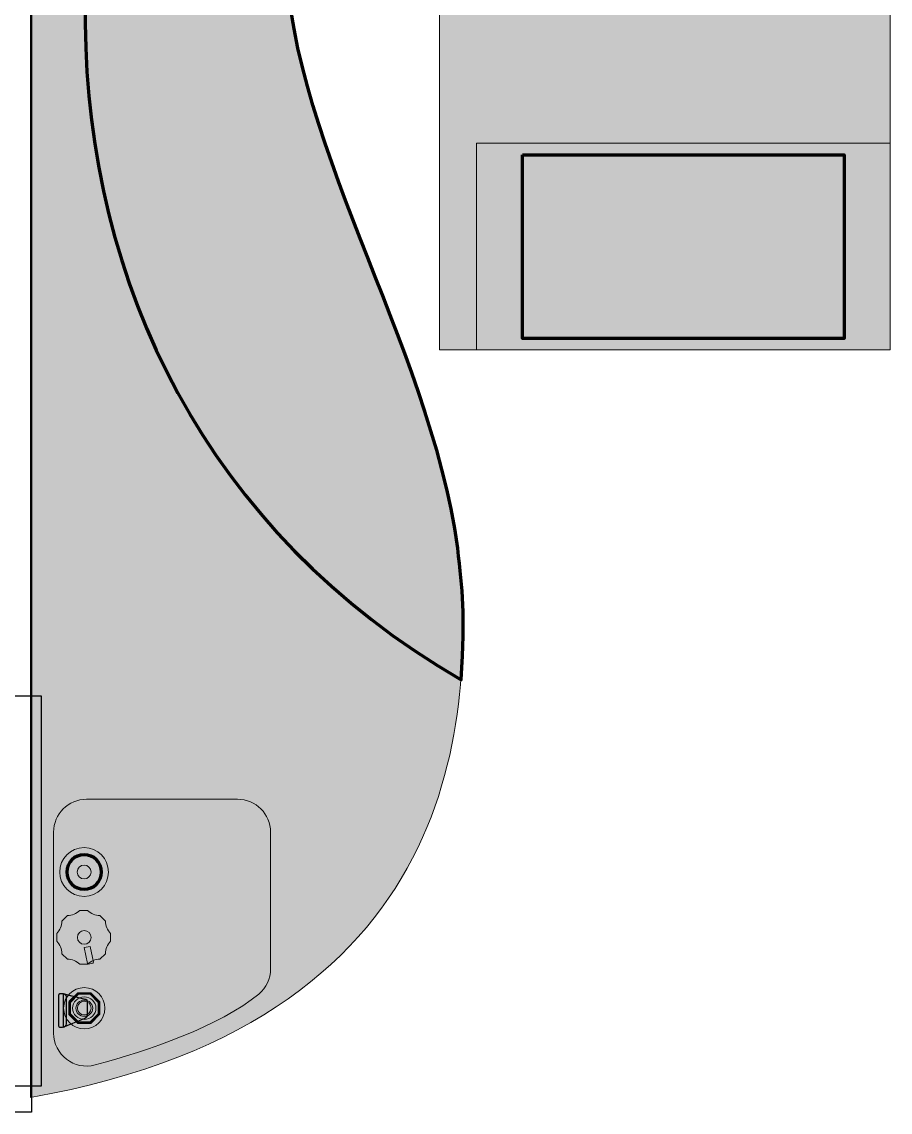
# Model space of a CAD drawing. Header units: millimetres. Extents: x -1358 to 1584, y -714 to 655.
# Drawn here: x 602.9 to 791.8, y -713.7 to -476.3 of the extents above; entities that cross this region are included whole.
import ezdxf

# ---------------------------------------------------------------- set-up
doc = ezdxf.new("R2010")
doc.units = ezdxf.units.MM
doc.header["$MEASUREMENT"] = 0
doc.layers.add('finished guitar', color=7, linetype='Continuous')
picture_1 = doc.add_image_def('image5.png', size_in_pixel=(301, 1088))
picture_2 = doc.add_image_def('image6.png', size_in_pixel=(313, 241))
picture_3 = doc.add_image_def('image7.png', size_in_pixel=(242, 171))

# ---------------------------------------------------------------- blocks, each defined once
blk = doc.blocks.new('block 169')
at = {"layer": 'finished guitar'}
image = blk.add_image(picture_1, insert=(498.83, -713.67), size_in_units=(106.19, 383.82), dxfattribs=at)
blk = doc.blocks.new('block 168')
at = {"layer": 'finished guitar'}
blk.add_blockref('block 169', (0, 0), dxfattribs=at)
blk = doc.blocks.new('block 201')
at = {"layer": 'finished guitar', "true_color": 0x031ca6}
h = blk.add_hatch(color=164, dxfattribs=at)
edge = h.paths.add_edge_path()
edge.add_spline(control_points=[(697.75, -590.86), (691.43, -545.06), (660.08, -501.66), (660.03, -456.98), (658.19, -423.8), (695.55, -372.62), (682.2, -311.02), (676.4, -291.04), (671.25, -282.11), (660.08, -275.31), (657.72, -275.4), (658.33, -284.19), (658.2, -290.18), (656.62, -355.69), (628.49, -381.18), (604.83, -381.18), (604.83, -381.18), (604.83, -710.48), (604.83, -710.48), (702.11, -693.18), (701.11, -622.74), (697.75, -590.86)], knot_values=[0, 0, 0, 0, 1, 1, 1, 2, 2, 2, 3, 3, 3, 4, 4, 4, 5, 5, 5, 6, 6, 6, 7, 7, 7, 7], degree=3, periodic=1)
at = {"layer": 'finished guitar', "lineweight": 0}
blk.add_open_spline([(697.75, -590.86), (691.43, -545.06), (660.08, -501.66), (660.03, -456.98), (658.19, -423.8), (695.55, -372.62), (682.2, -311.02), (676.4, -291.04), (671.25, -282.11), (660.08, -275.31), (657.72, -275.4), (658.33, -284.19), (658.2, -290.18), (656.62, -355.69), (628.49, -381.18), (604.83, -381.18), (604.83, -381.18), (604.83, -710.48), (604.83, -710.48), (702.11, -693.18), (701.11, -622.74), (697.75, -590.86)], degree=3, knots=[0, 0, 0, 0, 1, 1, 1, 2, 2, 2, 3, 3, 3, 4, 4, 4, 5, 5, 5, 6, 6, 6, 7, 7, 7, 7], dxfattribs=at)
blk = doc.blocks.new('block 200')
at = {"layer": 'finished guitar'}
blk.add_blockref('block 201', (0, 0), dxfattribs=at)
blk = doc.blocks.new('block 202')
at = {"layer": 'finished guitar', "true_color": 0x031ca6}
for points in [[(791.81, -473.8), (701.81, -473.8), (701.81, -428.8), (791.81, -428.8)], [(711.81, -432), (781.81, -432), (781.81, -472), (711.81, -472)], [(791.81, -547.73), (701.81, -547.73), (701.81, -502.73), (791.81, -502.73)], [(711.81, -505.23), (781.81, -505.23), (781.81, -545.23), (711.81, -545.23)]]:
    blk.add_hatch(color=164, dxfattribs=at).paths.add_polyline_path(points)
at = {"layer": 'finished guitar', "lineweight": 0}
for points in [[(791.81, -473.8), (701.81, -473.8), (701.81, -428.8), (791.81, -428.8), (791.81, -473.8)], [(791.81, -547.73), (701.81, -547.73), (701.81, -502.73), (791.81, -502.73), (791.81, -547.73)]]:
    blk.add_lwpolyline(points, dxfattribs=at)
at = {"layer": 'finished guitar', "color": 7, "lineweight": 35, "true_color": 0xffffff}
blk.add_lwpolyline([(711.81, -432), (781.81, -432), (781.81, -472), (711.81, -472), (711.81, -432)], dxfattribs=at)
at = {"layer": 'finished guitar', "color": 7, "lineweight": 70, "true_color": 0xffffff}
blk.add_lwpolyline([(711.81, -505.23), (781.81, -505.23), (781.81, -545.23), (711.81, -545.23), (711.81, -505.23)], dxfattribs=at)
blk = doc.blocks.new('block 199')
at = {"layer": 'finished guitar', "true_color": 0x191919}
h = blk.add_hatch(color=179, dxfattribs=at)
edge = h.paths.add_edge_path()
edge.add_spline(control_points=[(683.96, -321.14), (691.69, -381.71), (658.35, -426.73), (660.03, -456.98), (660.08, -501.66), (691.43, -545.06), (697.75, -590.86), (698.76, -600.44), (699.42, -604.6), (698.49, -619.53), (586.83, -554.98), (596.83, -402.58), (683.96, -321.14)], knot_values=[0, 0, 0, 0, 1, 1, 1, 2, 2, 2, 3, 3, 3, 4, 4, 4, 4], degree=3, periodic=1)
at = {"layer": 'finished guitar', "true_color": 0x031ca6}
blk.add_hatch(color=164, dxfattribs=at).paths.add_polyline_path([(791.81, -547.73), (693.81, -547.73), (693.81, -428.8), (791.81, -428.8)])
at = {"layer": 'finished guitar', "true_color": 0x191919}
h = blk.add_hatch(color=179, dxfattribs=at)
edge = h.paths.add_edge_path()
edge.add_spline(control_points=[(649.85, -645.53), (649.85, -645.53), (617.01, -645.53), (617.01, -645.53), (613.04, -645.53), (609.83, -648.74), (609.83, -652.7), (609.83, -652.7), (609.83, -696.45), (609.83, -696.45), (609.83, -701.17), (614.31, -704.59), (618.87, -703.38), (630.35, -700.31), (645.99, -694.96), (654.48, -687.94), (656.11, -686.6), (657.02, -684.58), (657.02, -682.47), (657.02, -682.47), (657.02, -652.7), (657.02, -652.7), (657.02, -648.74), (653.81, -645.53), (649.85, -645.53)], knot_values=[0, 0, 0, 0, 1, 1, 1, 2, 2, 2, 3, 3, 3, 4, 4, 4, 5, 5, 5, 6, 6, 6, 7, 7, 7, 8, 8, 8, 8], degree=3, periodic=1)
at = {"layer": 'finished guitar', "true_color": 0x000000}
h = blk.add_hatch(color=178, dxfattribs=at)
edge = h.paths.add_edge_path()
edge.add_spline(control_points=[(614.97, -661.38), (614.97, -662.21), (615.64, -662.88), (616.47, -662.88), (617.29, -662.88), (617.97, -662.21), (617.97, -661.38), (617.97, -660.55), (617.29, -659.88), (616.47, -659.88), (615.64, -659.88), (614.97, -660.55), (614.97, -661.38)], knot_values=[0, 0, 0, 0, 1, 1, 1, 2, 2, 2, 3, 3, 3, 4, 4, 4, 4], degree=3, periodic=1)
h = blk.add_hatch(color=178, dxfattribs=at)
edge = h.paths.add_edge_path()
edge.add_spline(control_points=[(615.01, -675.61), (615.01, -676.44), (615.68, -677.11), (616.51, -677.11), (617.33, -677.11), (618.01, -676.44), (618.01, -675.61), (618.01, -674.78), (617.33, -674.11), (616.51, -674.11), (615.68, -674.11), (615.01, -674.78), (615.01, -675.61)], knot_values=[0, 0, 0, 0, 1, 1, 1, 2, 2, 2, 3, 3, 3, 4, 4, 4, 4], degree=3, periodic=1)
h = blk.add_hatch(color=178, dxfattribs=at)
edge = h.paths.add_edge_path()
edge.add_spline(control_points=[(615.01, -691.01), (615.01, -691.84), (615.68, -692.51), (616.51, -692.51), (617.33, -692.51), (618.01, -691.84), (618.01, -691.01), (618.01, -690.18), (617.33, -689.51), (616.51, -689.51), (615.68, -689.51), (615.01, -690.18), (615.01, -691.01)], knot_values=[0, 0, 0, 0, 1, 1, 1, 2, 2, 2, 3, 3, 3, 4, 4, 4, 4], degree=3, periodic=1)
at = {"layer": 'finished guitar', "lineweight": 0}
blk.add_lwpolyline([(791.81, -547.73), (693.81, -547.73), (693.81, -428.8), (791.81, -428.8), (791.81, -547.73)], dxfattribs=at)
at = {"layer": 'finished guitar', "color": 7, "lineweight": 18, "true_color": 0xffffff}
blk.add_lwpolyline([(610.66, -709.35), (610.66, -709.35)], dxfattribs=at)
at = {"layer": 'finished guitar', "color": 7, "lineweight": 70, "true_color": 0xffffff}
blk.add_open_spline([(683.96, -321.14), (691.69, -381.71), (658.35, -426.73), (660.03, -456.98), (660.08, -501.66), (691.43, -545.06), (697.75, -590.86), (698.76, -600.44), (699.42, -604.6), (698.49, -619.53), (586.83, -554.98), (596.83, -402.58), (683.96, -321.14)], degree=3, knots=[0, 0, 0, 0, 1, 1, 1, 2, 2, 2, 3, 3, 3, 4, 4, 4, 4], dxfattribs=at)
at = {"layer": 'finished guitar', "lineweight": 0}
for points, knots in [([(649.85, -645.53), (649.85, -645.53), (617.01, -645.53), (617.01, -645.53), (613.04, -645.53), (609.83, -648.74), (609.83, -652.7), (609.83, -652.7), (609.83, -696.45), (609.83, -696.45), (609.83, -701.17), (614.31, -704.59), (618.87, -703.38), (630.35, -700.31), (645.99, -694.96), (654.48, -687.94), (656.11, -686.6), (657.02, -684.58), (657.02, -682.47), (657.02, -682.47), (657.02, -652.7), (657.02, -652.7), (657.02, -648.74), (653.81, -645.53), (649.85, -645.53)], [0, 0, 0, 0, 1, 1, 1, 2, 2, 2, 3, 3, 3, 4, 4, 4, 5, 5, 5, 6, 6, 6, 7, 7, 7, 8, 8, 8, 8]), ([(614.97, -661.38), (614.97, -662.21), (615.64, -662.88), (616.47, -662.88), (617.29, -662.88), (617.97, -662.21), (617.97, -661.38), (617.97, -660.55), (617.29, -659.88), (616.47, -659.88), (615.64, -659.88), (614.97, -660.55), (614.97, -661.38)], [0, 0, 0, 0, 1, 1, 1, 2, 2, 2, 3, 3, 3, 4, 4, 4, 4]), ([(615.01, -675.61), (615.01, -676.44), (615.68, -677.11), (616.51, -677.11), (617.33, -677.11), (618.01, -676.44), (618.01, -675.61), (618.01, -674.78), (617.33, -674.11), (616.51, -674.11), (615.68, -674.11), (615.01, -674.78), (615.01, -675.61)], [0, 0, 0, 0, 1, 1, 1, 2, 2, 2, 3, 3, 3, 4, 4, 4, 4]), ([(615.01, -691.01), (615.01, -691.84), (615.68, -692.51), (616.51, -692.51), (617.33, -692.51), (618.01, -691.84), (618.01, -691.01), (618.01, -690.18), (617.33, -689.51), (616.51, -689.51), (615.68, -689.51), (615.01, -690.18), (615.01, -691.01)], [0, 0, 0, 0, 1, 1, 1, 2, 2, 2, 3, 3, 3, 4, 4, 4, 4])]:
    blk.add_open_spline(points, degree=3, knots=knots, dxfattribs=at)
at = {"layer": 'finished guitar'}
for name in ['block 200', 'block 202']:
    blk.add_blockref(name, (0, 0), dxfattribs=at)
blk = doc.blocks.new('block 210')
at = {"layer": 'finished guitar', "true_color": 0x000033}
h = blk.add_hatch(color=178, dxfattribs=at)
h.dxf.hatch_style = 2
h.paths.add_polyline_path([(594.33, -635.53), (509.33, -635.53), (509.33, -695.53), (594.33, -695.53)])
h.paths.add_polyline_path([(593.65, -636.21), (593.65, -694.85), (510.01, -694.85), (510.01, -636.21)])
h = blk.add_hatch(color=178, dxfattribs=at)
h.dxf.hatch_style = 2
h.paths.add_polyline_path([(509.67, -695.19), (509.67, -635.87), (593.99, -635.87), (593.99, -695.19)])
at = {"layer": 'finished guitar', "lineweight": 0}
for points in [[(594.33, -635.53), (509.33, -635.53), (509.33, -695.53), (594.33, -695.53), (594.33, -635.53), (594.33, -635.53)], [(509.67, -695.19), (509.67, -635.87), (593.99, -635.87), (593.99, -695.19), (509.67, -695.19)], [(593.65, -636.21), (593.65, -694.85), (510.01, -694.85), (510.01, -636.21), (593.65, -636.21)]]:
    blk.add_lwpolyline(points, dxfattribs=at)
blk = doc.blocks.new('block 211')
at = {"layer": 'finished guitar'}
image = blk.add_image(picture_2, insert=(496.71, -708.02), size_in_units=(110.42, 85.02), dxfattribs=at)
blk = doc.blocks.new('block 212')
at = {"layer": 'finished guitar'}
image = blk.add_image(picture_3, insert=(509.06, -695.68), size_in_units=(85.37, 60.32), dxfattribs=at)
blk = doc.blocks.new('block 209')
at = {"layer": 'finished guitar'}
for name in ['block 211', 'block 212', 'block 210']:
    blk.add_blockref(name, (0, 0), dxfattribs=at)
blk = doc.blocks.new('block 214')
at = {"layer": 'finished guitar', "true_color": 0x191919}
h = blk.add_hatch(color=179, dxfattribs=at)
edge = h.paths.add_edge_path()
edge.add_spline(control_points=[(615.52, -669.74), (615.52, -669.74), (617.22, -669.74), (617.22, -669.74), (617.94, -670.45), (618.91, -670.86), (619.92, -670.86), (619.92, -670.86), (621.12, -672.06), (621.12, -672.06), (621.12, -673.07), (621.53, -674.04), (622.24, -674.76), (622.24, -674.76), (622.24, -676.46), (622.24, -676.46), (621.53, -677.18), (621.12, -678.14), (621.12, -679.16), (621.12, -679.16), (619.92, -680.36), (619.92, -680.36), (618.91, -680.36), (617.94, -680.76), (617.22, -681.48), (617.22, -681.48), (615.52, -681.48), (615.52, -681.48), (614.8, -680.76), (613.84, -680.36), (612.82, -680.36), (612.82, -680.36), (611.62, -679.16), (611.62, -679.16), (611.62, -678.14), (611.22, -677.18), (610.5, -676.46), (610.5, -676.46), (610.5, -674.76), (610.5, -674.76), (611.22, -674.04), (611.62, -673.07), (611.62, -672.06), (611.62, -672.06), (612.82, -670.86), (612.82, -670.86), (613.84, -670.86), (614.8, -670.45), (615.52, -669.74)], knot_values=[0, 0, 0, 0, 1, 1, 1, 2, 2, 2, 3, 3, 3, 4, 4, 4, 5, 5, 5, 6, 6, 6, 7, 7, 7, 8, 8, 8, 9, 9, 9, 10, 10, 10, 11, 11, 11, 12, 12, 12, 13, 13, 13, 14, 14, 14, 15, 15, 15, 16, 16, 16, 16], degree=3, periodic=1)
at = {"layer": 'finished guitar', "true_color": 0x000000}
h = blk.add_hatch(color=178, dxfattribs=at)
edge = h.paths.add_edge_path()
edge.add_spline(control_points=[(617.78, -677.58), (617.78, -677.58), (618.49, -681.02), (618.49, -681.02), (618.51, -681.11), (618.45, -681.2), (618.36, -681.22), (618.36, -681.22), (617.36, -681.42), (617.36, -681.42), (617.28, -681.44), (617.2, -681.39), (617.18, -681.31), (617.18, -681.31), (616.47, -677.85), (616.47, -677.85), (616.47, -677.85), (617.78, -677.58), (617.78, -677.58)], knot_values=[0, 0, 0, 0, 1, 1, 1, 2, 2, 2, 3, 3, 3, 4, 4, 4, 5, 5, 5, 6, 6, 6, 6], degree=3, periodic=1)
at = {"layer": 'finished guitar', "lineweight": 0}
for points, knots in [([(615.52, -669.74), (615.52, -669.74), (617.22, -669.74), (617.22, -669.74), (617.94, -670.45), (618.91, -670.86), (619.92, -670.86), (619.92, -670.86), (621.12, -672.06), (621.12, -672.06), (621.12, -673.07), (621.53, -674.04), (622.24, -674.76), (622.24, -674.76), (622.24, -676.46), (622.24, -676.46), (621.53, -677.18), (621.12, -678.14), (621.12, -679.16), (621.12, -679.16), (619.92, -680.36), (619.92, -680.36), (618.91, -680.36), (617.94, -680.76), (617.22, -681.48), (617.22, -681.48), (615.52, -681.48), (615.52, -681.48), (614.8, -680.76), (613.84, -680.36), (612.82, -680.36), (612.82, -680.36), (611.62, -679.16), (611.62, -679.16), (611.62, -678.14), (611.22, -677.18), (610.5, -676.46), (610.5, -676.46), (610.5, -674.76), (610.5, -674.76), (611.22, -674.04), (611.62, -673.07), (611.62, -672.06), (611.62, -672.06), (612.82, -670.86), (612.82, -670.86), (613.84, -670.86), (614.8, -670.45), (615.52, -669.74)], [0, 0, 0, 0, 1, 1, 1, 2, 2, 2, 3, 3, 3, 4, 4, 4, 5, 5, 5, 6, 6, 6, 7, 7, 7, 8, 8, 8, 9, 9, 9, 10, 10, 10, 11, 11, 11, 12, 12, 12, 13, 13, 13, 14, 14, 14, 15, 15, 15, 16, 16, 16, 16]), ([(617.78, -677.58), (617.78, -677.58), (618.49, -681.02), (618.49, -681.02), (618.51, -681.11), (618.45, -681.2), (618.36, -681.22), (618.36, -681.22), (617.36, -681.42), (617.36, -681.42), (617.28, -681.44), (617.2, -681.39), (617.18, -681.31), (617.18, -681.31), (616.47, -677.85), (616.47, -677.85), (616.47, -677.85), (617.78, -677.58), (617.78, -677.58)], [0, 0, 0, 0, 1, 1, 1, 2, 2, 2, 3, 3, 3, 4, 4, 4, 5, 5, 5, 6, 6, 6, 6])]:
    blk.add_open_spline(points, degree=3, knots=knots, dxfattribs=at)
blk = doc.blocks.new('block 215')
at = {"layer": 'finished guitar', "true_color": 0x191919}
h = blk.add_hatch(color=179, dxfattribs=at)
edge = h.paths.add_edge_path()
edge.add_spline(control_points=[(621.77, -661.38), (621.77, -664.31), (619.4, -666.68), (616.47, -666.68), (613.54, -666.68), (611.16, -664.31), (611.16, -661.38), (611.16, -658.45), (613.54, -656.07), (616.47, -656.07), (619.4, -656.07), (621.77, -658.45), (621.77, -661.38)], knot_values=[0, 0, 0, 0, 1, 1, 1, 2, 2, 2, 3, 3, 3, 4, 4, 4, 4], degree=3, periodic=1)
h = blk.add_hatch(color=179, dxfattribs=at)
edge = h.paths.add_edge_path()
edge.add_spline(control_points=[(620.24, -661.38), (620.24, -663.46), (618.55, -665.15), (616.47, -665.15), (614.38, -665.15), (612.7, -663.46), (612.7, -661.38), (612.7, -659.3), (614.38, -657.61), (616.47, -657.61), (618.55, -657.61), (620.24, -659.3), (620.24, -661.38)], knot_values=[0, 0, 0, 0, 1, 1, 1, 2, 2, 2, 3, 3, 3, 4, 4, 4, 4], degree=3, periodic=1)
at = {"layer": 'finished guitar', "lineweight": 0}
blk.add_open_spline([(621.77, -661.38), (621.77, -664.31), (619.4, -666.68), (616.47, -666.68), (613.54, -666.68), (611.16, -664.31), (611.16, -661.38), (611.16, -658.45), (613.54, -656.07), (616.47, -656.07), (619.4, -656.07), (621.77, -658.45), (621.77, -661.38)], degree=3, knots=[0, 0, 0, 0, 1, 1, 1, 2, 2, 2, 3, 3, 3, 4, 4, 4, 4], dxfattribs=at)
at = {"layer": 'finished guitar', "color": 7, "lineweight": 70, "true_color": 0xffffff}
blk.add_open_spline([(620.24, -661.38), (620.24, -663.46), (618.55, -665.15), (616.47, -665.15), (614.38, -665.15), (612.7, -663.46), (612.7, -661.38), (612.7, -659.3), (614.38, -657.61), (616.47, -657.61), (618.55, -657.61), (620.24, -659.3), (620.24, -661.38)], degree=3, knots=[0, 0, 0, 0, 1, 1, 1, 2, 2, 2, 3, 3, 3, 4, 4, 4, 4], dxfattribs=at)
blk = doc.blocks.new('block 217')
at = {"layer": 'finished guitar', "true_color": 0xffffff}
h = blk.add_hatch(color=7, dxfattribs=at)
h.dxf.hatch_style = 2
h.paths.add_polyline_path([(617.9, -687.65), (617.75, -687.65), (615.26, -687.65), (615.11, -687.65), (615.01, -687.75), (613.24, -689.51), (613.14, -689.62), (613.14, -689.76), (613.14, -692.26), (613.14, -692.4), (613.24, -692.51), (615.01, -694.27), (615.11, -694.37), (615.26, -694.37), (617.75, -694.37), (617.9, -694.37), (618, -694.27), (619.77, -692.51), (619.87, -692.4), (619.87, -692.26), (619.87, -689.76), (619.87, -689.62), (619.77, -689.51), (618, -687.75)])
h.paths.add_polyline_path([(617.75, -688), (619.52, -689.76), (619.52, -692.26), (617.75, -694.02), (615.26, -694.02), (613.49, -692.26), (613.49, -689.76), (615.26, -688)])
at = {"layer": 'finished guitar', "true_color": 0xcc0000}
blk.add_hatch(color=12, dxfattribs=at).paths.add_polyline_path([(615.18, -694.2), (613.32, -692.33), (613.32, -689.69), (615.18, -687.82), (617.83, -687.82), (619.69, -689.69), (619.69, -692.33), (617.83, -694.2)])
at = {"layer": 'finished guitar', "lineweight": 0}
for points in [[(617.9, -687.65), (617.75, -687.65), (615.26, -687.65), (615.11, -687.65), (615.01, -687.75), (613.24, -689.51), (613.14, -689.62), (613.14, -689.76), (613.14, -692.26), (613.14, -692.4), (613.24, -692.51), (615.01, -694.27), (615.11, -694.37), (615.26, -694.37), (617.75, -694.37), (617.9, -694.37), (618, -694.27), (619.77, -692.51), (619.87, -692.4), (619.87, -692.26), (619.87, -689.76), (619.87, -689.62), (619.77, -689.51), (618, -687.75), (617.9, -687.65), (617.9, -687.65)], [(615.18, -694.2), (613.32, -692.33), (613.32, -689.69), (615.18, -687.82), (617.83, -687.82), (619.69, -689.69), (619.69, -692.33), (617.83, -694.2), (615.18, -694.2)], [(617.75, -688), (619.52, -689.76), (619.52, -692.26), (617.75, -694.02), (615.26, -694.02), (613.49, -692.26), (613.49, -689.76), (615.26, -688), (617.75, -688)]]:
    blk.add_lwpolyline(points, dxfattribs=at)
blk = doc.blocks.new('block 218')
at = {"layer": 'finished guitar', "true_color": 0xffffff}
h = blk.add_hatch(color=7, dxfattribs=at)
h.dxf.hatch_style = 2
edge = h.paths.add_edge_path()
edge.add_spline(control_points=[(611.92, -687.84), (611.92, -687.84), (611.92, -695.24), (611.92, -695.24), (611.92, -695.24), (616.15, -693.48), (616.15, -693.48), (616.67, -693.26), (617.21, -693.13), (617.21, -692.42), (617.21, -692.42), (617.21, -689.6), (617.21, -689.6), (617.21, -689.13), (616.62, -688.97), (616.15, -688.89), (616.15, -688.89), (611.92, -687.84), (611.92, -687.84), (611.92, -687.84), (611.92, -687.84), (611.92, -687.84)], knot_values=[0, 0, 0, 0, 1, 1, 1, 2, 2, 2, 3, 3, 3, 4, 4, 4, 5, 5, 5, 6, 6, 6, 7, 7, 7, 7], degree=3, periodic=1)
edge = h.paths.add_edge_path()
edge.add_spline(control_points=[(612.01, -687.95), (612.01, -687.95), (616.14, -688.98), (616.14, -688.98), (616.82, -689.09), (617.12, -689.29), (617.12, -689.6), (617.12, -689.6), (617.12, -692.42), (617.12, -692.42), (617.12, -693), (616.73, -693.15), (616.28, -693.33), (616.22, -693.36), (616.17, -693.38), (616.12, -693.4), (616.12, -693.4), (612.01, -695.11), (612.01, -695.11), (612.01, -695.11), (612.01, -687.95), (612.01, -687.95)], knot_values=[0, 0, 0, 0, 0.352778, 0.352778, 0.352778, 0.705556, 0.705556, 0.705556, 1.058333, 1.058333, 1.058333, 1.411111, 1.411111, 1.411111, 1.763889, 1.763889, 1.763889, 2.116667, 2.116667, 2.116667, 2.469444, 2.469444, 2.469444, 2.469444], degree=3, periodic=0)
edge.add_line((612.01, -687.95), (612.01, -687.95))
at = {"layer": 'finished guitar', "true_color": 0x333333}
h = blk.add_hatch(color=250, dxfattribs=at)
edge = h.paths.add_edge_path()
edge.add_spline(control_points=[(611.96, -687.89), (611.96, -687.89), (616.14, -688.94), (616.14, -688.94), (616.62, -689.02), (617.17, -689.16), (617.17, -689.6), (617.17, -689.6), (617.17, -692.42), (617.17, -692.42), (617.17, -693.03), (616.76, -693.19), (616.29, -693.38), (616.29, -693.38), (616.14, -693.44), (616.14, -693.44), (616.14, -693.44), (611.96, -695.18), (611.96, -695.18), (611.96, -695.18), (611.96, -687.89), (611.96, -687.89)], knot_values=[0, 0, 0, 0, 1, 1, 1, 2, 2, 2, 3, 3, 3, 4, 4, 4, 5, 5, 5, 6, 6, 6, 7, 7, 7, 7], degree=3, periodic=1)
at = {"layer": 'finished guitar', "lineweight": 0}
for points in [[(611.92, -687.84), (611.92, -687.84), (611.92, -695.24), (611.92, -695.24), (611.92, -695.24), (616.15, -693.48), (616.15, -693.48), (616.67, -693.26), (617.21, -693.13), (617.21, -692.42), (617.21, -692.42), (617.21, -689.6), (617.21, -689.6), (617.21, -689.13), (616.62, -688.97), (616.15, -688.89), (616.15, -688.89), (611.92, -687.84), (611.92, -687.84), (611.92, -687.84), (611.92, -687.84), (611.92, -687.84)], [(611.96, -687.89), (611.96, -687.89), (616.14, -688.94), (616.14, -688.94), (616.62, -689.02), (617.17, -689.16), (617.17, -689.6), (617.17, -689.6), (617.17, -692.42), (617.17, -692.42), (617.17, -693.03), (616.76, -693.19), (616.29, -693.38), (616.29, -693.38), (616.14, -693.44), (616.14, -693.44), (616.14, -693.44), (611.96, -695.18), (611.96, -695.18), (611.96, -695.18), (611.96, -687.89), (611.96, -687.89)], [(612.01, -687.95), (612.01, -687.95), (616.14, -688.98), (616.14, -688.98), (616.82, -689.09), (617.12, -689.29), (617.12, -689.6), (617.12, -689.6), (617.12, -692.42), (617.12, -692.42), (617.12, -693), (616.73, -693.15), (616.28, -693.33), (616.22, -693.36), (616.17, -693.38), (616.12, -693.4), (616.12, -693.4), (612.01, -695.11), (612.01, -695.11), (612.01, -695.11), (612.01, -687.95), (612.01, -687.95)]]:
    blk.add_open_spline(points, degree=3, knots=[0, 0, 0, 0, 1, 1, 1, 2, 2, 2, 3, 3, 3, 4, 4, 4, 5, 5, 5, 6, 6, 6, 7, 7, 7, 7], dxfattribs=at)
blk = doc.blocks.new('block 219')
at = {"layer": 'finished guitar', "true_color": 0xffffff}
h = blk.add_hatch(color=7, dxfattribs=at)
h.dxf.hatch_style = 2
edge = h.paths.add_edge_path()
edge.add_spline(control_points=[(611.99, -687.84), (611.99, -687.84), (611.99, -687.84), (611.99, -687.84), (611.99, -687.84), (611.22, -687.85), (611.22, -687.85), (611.02, -687.85), (610.86, -688.02), (610.86, -688.22), (610.86, -688.22), (610.86, -694.86), (610.86, -694.86), (610.86, -695.06), (611.02, -695.23), (611.22, -695.23), (611.22, -695.23), (611.79, -695.24), (611.79, -695.24), (611.79, -695.24), (611.8, -695.24), (611.8, -695.24), (612.26, -695.24), (612.62, -694.87), (612.62, -694.41), (612.62, -694.41), (612.62, -688.47), (612.62, -688.47), (612.62, -688.13), (612.34, -687.84), (611.99, -687.84), (611.99, -687.84), (611.99, -687.84), (611.99, -687.84)], knot_values=[0, 0, 0, 0, 1, 1, 1, 2, 2, 2, 3, 3, 3, 4, 4, 4, 5, 5, 5, 6, 6, 6, 7, 7, 7, 8, 8, 8, 9, 9, 9, 10, 10, 10, 11, 11, 11, 11], degree=3, periodic=1)
edge = h.paths.add_edge_path()
edge.add_spline(control_points=[(611.99, -687.84), (611.99, -687.84), (611.99, -687.93), (611.99, -687.93), (612.29, -687.93), (612.54, -688.18), (612.54, -688.47), (612.54, -688.47), (612.54, -694.41), (612.54, -694.41), (612.54, -694.82), (612.21, -695.15), (611.79, -695.15), (611.79, -695.15), (611.22, -695.14), (611.22, -695.14), (611.07, -695.14), (610.94, -695.01), (610.94, -694.86), (610.94, -694.86), (610.94, -688.22), (610.94, -688.22), (610.94, -688.07), (611.07, -687.94), (611.22, -687.94), (611.22, -687.94), (611.99, -687.93), (611.99, -687.93), (611.99, -687.93), (611.99, -687.84), (611.99, -687.84)], knot_values=[0, 0, 0, 0, 0.352778, 0.352778, 0.352778, 0.705556, 0.705556, 0.705556, 1.058333, 1.058333, 1.058333, 1.411111, 1.411111, 1.411111, 1.763889, 1.763889, 1.763889, 2.116667, 2.116667, 2.116667, 2.469444, 2.469444, 2.469444, 2.822222, 2.822222, 2.822222, 3.175, 3.175, 3.175, 3.527778, 3.527778, 3.527778, 3.527778], degree=3, periodic=0)
edge.add_line((611.99, -687.84), (611.99, -687.84))
at = {"layer": 'finished guitar', "true_color": 0x262626}
h = blk.add_hatch(color=179, dxfattribs=at)
edge = h.paths.add_edge_path()
edge.add_spline(control_points=[(611.22, -695.18), (611.04, -695.18), (610.9, -695.04), (610.9, -694.86), (610.9, -694.86), (610.9, -688.22), (610.9, -688.22), (610.9, -688.04), (611.04, -687.9), (611.22, -687.9), (611.22, -687.9), (611.99, -687.89), (611.99, -687.89), (612.32, -687.89), (612.58, -688.15), (612.58, -688.47), (612.58, -688.47), (612.58, -694.41), (612.58, -694.41), (612.58, -694.84), (612.23, -695.19), (611.8, -695.19), (611.8, -695.19), (611.22, -695.18), (611.22, -695.18)], knot_values=[0, 0, 0, 0, 1, 1, 1, 2, 2, 2, 3, 3, 3, 4, 4, 4, 5, 5, 5, 6, 6, 6, 7, 7, 7, 8, 8, 8, 8], degree=3, periodic=1)
at = {"layer": 'finished guitar', "lineweight": 0}
for points, knots in [([(611.99, -687.84), (611.99, -687.84), (611.99, -687.84), (611.99, -687.84), (611.99, -687.84), (611.22, -687.85), (611.22, -687.85), (611.02, -687.85), (610.86, -688.02), (610.86, -688.22), (610.86, -688.22), (610.86, -694.86), (610.86, -694.86), (610.86, -695.06), (611.02, -695.23), (611.22, -695.23), (611.22, -695.23), (611.79, -695.24), (611.79, -695.24), (611.79, -695.24), (611.8, -695.24), (611.8, -695.24), (612.26, -695.24), (612.62, -694.87), (612.62, -694.41), (612.62, -694.41), (612.62, -688.47), (612.62, -688.47), (612.62, -688.13), (612.34, -687.84), (611.99, -687.84), (611.99, -687.84), (611.99, -687.84), (611.99, -687.84)], [0, 0, 0, 0, 1, 1, 1, 2, 2, 2, 3, 3, 3, 4, 4, 4, 5, 5, 5, 6, 6, 6, 7, 7, 7, 8, 8, 8, 9, 9, 9, 10, 10, 10, 11, 11, 11, 11]), ([(611.22, -695.18), (611.04, -695.18), (610.9, -695.04), (610.9, -694.86), (610.9, -694.86), (610.9, -688.22), (610.9, -688.22), (610.9, -688.04), (611.04, -687.9), (611.22, -687.9), (611.22, -687.9), (611.99, -687.89), (611.99, -687.89), (612.32, -687.89), (612.58, -688.15), (612.58, -688.47), (612.58, -688.47), (612.58, -694.41), (612.58, -694.41), (612.58, -694.84), (612.23, -695.19), (611.8, -695.19), (611.8, -695.19), (611.22, -695.18), (611.22, -695.18)], [0, 0, 0, 0, 1, 1, 1, 2, 2, 2, 3, 3, 3, 4, 4, 4, 5, 5, 5, 6, 6, 6, 7, 7, 7, 8, 8, 8, 8]), ([(611.99, -687.84), (611.99, -687.84), (611.99, -687.93), (611.99, -687.93), (612.29, -687.93), (612.54, -688.18), (612.54, -688.47), (612.54, -688.47), (612.54, -694.41), (612.54, -694.41), (612.54, -694.82), (612.21, -695.15), (611.79, -695.15), (611.79, -695.15), (611.22, -695.14), (611.22, -695.14), (611.07, -695.14), (610.94, -695.01), (610.94, -694.86), (610.94, -694.86), (610.94, -688.22), (610.94, -688.22), (610.94, -688.07), (611.07, -687.94), (611.22, -687.94), (611.22, -687.94), (611.99, -687.93), (611.99, -687.93), (611.99, -687.93), (611.99, -687.84), (611.99, -687.84)], [0, 0, 0, 0, 1, 1, 1, 2, 2, 2, 3, 3, 3, 4, 4, 4, 5, 5, 5, 6, 6, 6, 7, 7, 7, 8, 8, 8, 9, 9, 9, 10, 10, 10, 10])]:
    blk.add_open_spline(points, degree=3, knots=knots, dxfattribs=at)
blk = doc.blocks.new('block 216')
at = {"layer": 'finished guitar', "true_color": 0x191919}
h = blk.add_hatch(color=179, dxfattribs=at)
edge = h.paths.add_edge_path()
edge.add_spline(control_points=[(621, -691.04), (621, -693.52), (618.99, -695.53), (616.51, -695.53), (614.02, -695.53), (612.01, -693.52), (612.01, -691.04), (612.01, -688.56), (614.02, -686.55), (616.51, -686.55), (618.99, -686.55), (621, -688.56), (621, -691.04)], knot_values=[0, 0, 0, 0, 1, 1, 1, 2, 2, 2, 3, 3, 3, 4, 4, 4, 4], degree=3, periodic=1)
at = {"layer": 'finished guitar', "true_color": 0xffffff}
h = blk.add_hatch(color=7, dxfattribs=at)
edge = h.paths.add_edge_path()
edge.add_spline(control_points=[(619.04, -691.04), (619.04, -692.39), (617.91, -693.48), (616.51, -693.48), (615.1, -693.48), (613.97, -692.39), (613.97, -691.04), (613.97, -689.69), (615.1, -688.59), (616.51, -688.59), (617.91, -688.59), (619.04, -689.69), (619.04, -691.04)], knot_values=[0, 0, 0, 0, 1, 1, 1, 2, 2, 2, 3, 3, 3, 4, 4, 4, 4], degree=3, periodic=1)
at = {"layer": 'finished guitar', "true_color": 0x333333}
h = blk.add_hatch(color=250, dxfattribs=at)
edge = h.paths.add_edge_path()
edge.add_spline(control_points=[(618.34, -691.04), (618.34, -692.01), (617.52, -692.8), (616.51, -692.8), (615.49, -692.8), (614.67, -692.01), (614.67, -691.04), (614.67, -690.06), (615.49, -689.27), (616.51, -689.27), (617.52, -689.27), (618.34, -690.06), (618.34, -691.04)], knot_values=[0, 0, 0, 0, 1, 1, 1, 2, 2, 2, 3, 3, 3, 4, 4, 4, 4], degree=3, periodic=1)
at = {"layer": 'finished guitar', "lineweight": 0}
for points in [[(621, -691.04), (621, -693.52), (618.99, -695.53), (616.51, -695.53), (614.02, -695.53), (612.01, -693.52), (612.01, -691.04), (612.01, -688.56), (614.02, -686.55), (616.51, -686.55), (618.99, -686.55), (621, -688.56), (621, -691.04)], [(619.04, -691.04), (619.04, -692.39), (617.91, -693.48), (616.51, -693.48), (615.1, -693.48), (613.97, -692.39), (613.97, -691.04), (613.97, -689.69), (615.1, -688.59), (616.51, -688.59), (617.91, -688.59), (619.04, -689.69), (619.04, -691.04)], [(618.34, -691.04), (618.34, -692.01), (617.52, -692.8), (616.51, -692.8), (615.49, -692.8), (614.67, -692.01), (614.67, -691.04), (614.67, -690.06), (615.49, -689.27), (616.51, -689.27), (617.52, -689.27), (618.34, -690.06), (618.34, -691.04)]]:
    blk.add_open_spline(points, degree=3, knots=[0, 0, 0, 0, 1, 1, 1, 2, 2, 2, 3, 3, 3, 4, 4, 4, 4], dxfattribs=at)
at = {"layer": 'finished guitar'}
for name in ['block 219', 'block 218', 'block 217']:
    blk.add_blockref(name, (0, 0), dxfattribs=at)
blk = doc.blocks.new('block 213')
at = {"layer": 'finished guitar'}
for name in ['block 215', 'block 214', 'block 216']:
    blk.add_blockref(name, (0, 0), dxfattribs=at)
blk = doc.blocks.new('block 167')
at = {"layer": 'finished guitar'}
for name in ['block 199', 'block 168', 'block 209', 'block 213']:
    blk.add_blockref(name, (0, 0), dxfattribs=at)

msp = doc.modelspace()

# ---------------------------------------------------------------- block references
at = {"layer": 'finished guitar'}
msp.add_blockref('block 167', (0, 0), dxfattribs=at)

doc.saveas('drawing.dxf')
